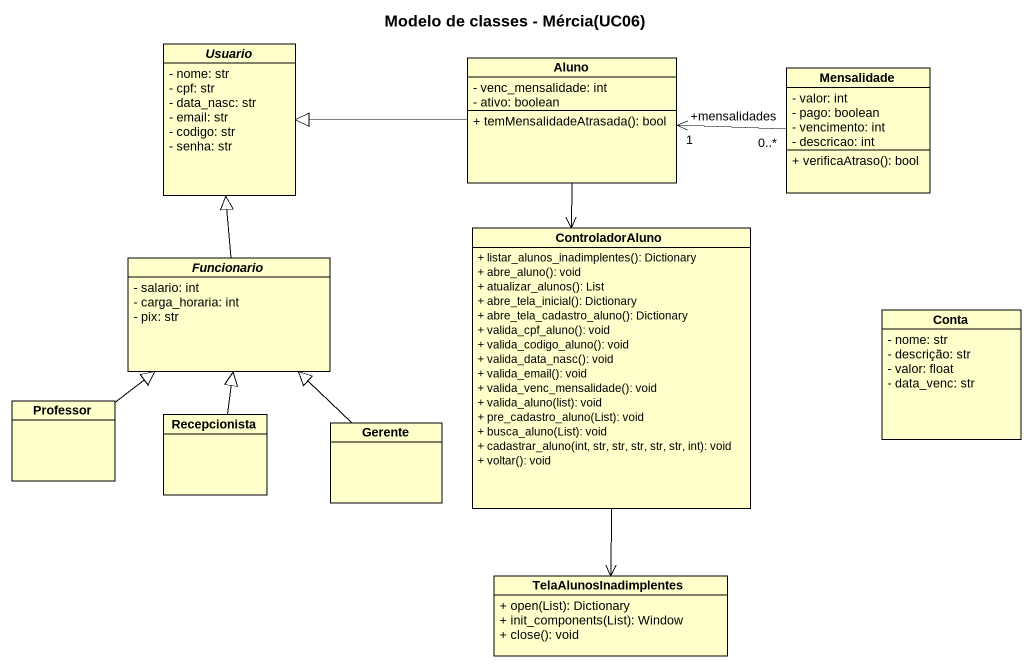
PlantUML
@startuml
title Modelo de classes - Mércia(UC06)
hide circle
hide empty members
skinparam classAttributeIconSize 0
abstract class Usuario {
  - nome: str
  - cpf: str
  - data_nasc: str
  - email: str
  - codigo: str
  - senha: str
}
class Aluno {
  - venc_mensalidade: int
  - ativo: boolean
  + temMensalidadeAtrasada(): bool
}
class Mensalidade {
  - valor: int
  - pago: boolean
  - vencimento: int
  - descricao: int
  + verificaAtraso(): bool
}
class ControladorAluno {
  + listar_alunos_inadimplentes(): Dictionary
  + abre_aluno(): void
  + atualizar_alunos(): List
  + abre_tela_inicial(): Dictionary
  + abre_tela_cadastro_aluno(): Dictionary
  + valida_cpf_aluno(): void
  + valida_codigo_aluno(): void
  + valida_data_nasc(): void
  + valida_email(): void
  + valida_venc_mensalidade(): void
  + valida_aluno(list): void
  + pre_cadastro_aluno(List): void
  + busca_aluno(List): void
  + cadastrar_aluno(int, str, str, str, str, str, int): void
  + voltar(): void
}
abstract class Funcionario {
  - salario: int
  - carga_horaria: int
  - pix: str
}
class Conta {
  - nome: str
  - descrição: str
  - valor: float
  - data_venc: str
}
class Professor
class Recepcionista
class Gerente
class TelaAlunosInadimplentes {
  + open(List): Dictionary
  + init_components(List): Window
  + close(): void
}
Aluno -left-|> Usuario
Aluno --> ControladorAluno
Mensalidade "+mensalidades\n0..*" -left-> "1" Aluno
ControladorAluno --> TelaAlunosInadimplentes
Funcionario -up-|> Usuario
Professor -up-|> Funcionario
Recepcionista -up-|> Funcionario
Gerente -up-|> Funcionario
@enduml
